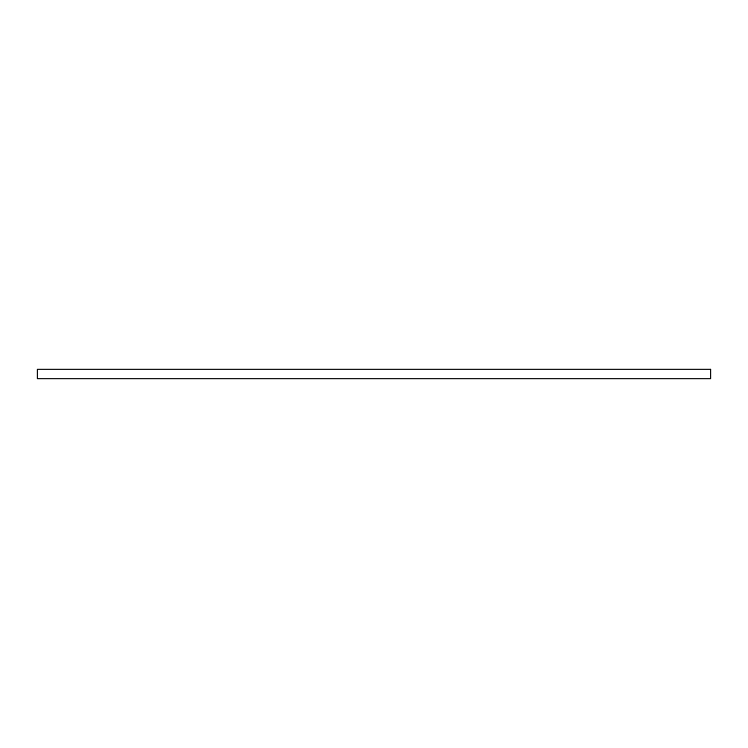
<?xml version="1.0" encoding="UTF-8"?>
<svg xmlns="http://www.w3.org/2000/svg" width="748" height="748" viewBox="0 0 748 748"><rect width="100%" height="100%" fill="white"/><g stroke="black" fill="none" stroke-linecap="round" stroke-linejoin="round"><path stroke-width="1.12" d="M710.6 369.362L37.4 369.362L37.4 378.638L710.6 378.638L710.6 369.362"/></g></svg>
